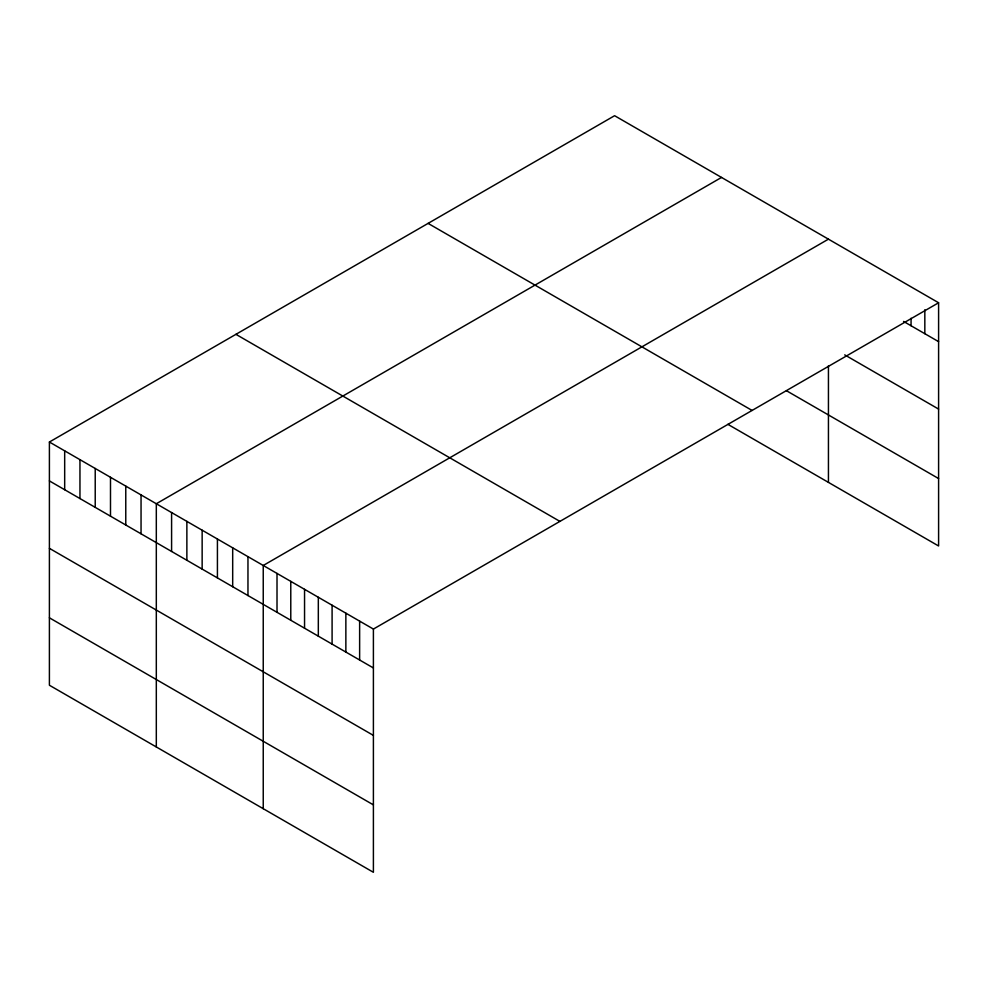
<?xml version="1.0" encoding="UTF-8"?>
<svg xmlns="http://www.w3.org/2000/svg" width="988" height="988" viewBox="0 0 988 988"><rect width="100%" height="100%" fill="white"/><g stroke="black" fill="none" stroke-linecap="round" stroke-linejoin="round"><path stroke-width="1.48" d="M49.4 442.019L373.402 629.072L373.402 872.293L49.4 685.24L49.4 442.019L614.598 115.707L938.6 302.76L938.6 545.981L727.884 424.334M721.524 177.432L156.314 503.744L156.314 746.965M828.438 239.158L263.24 565.482L263.24 808.703M373.402 629.072L938.6 302.76M903.551 321.421L938.6 341.65M844.715 354.877L938.6 409.081M786.436 390.705L938.6 478.55M428.088 223.387L752.078 410.44M235.922 334.327L559.912 521.392M49.4 480.909L373.402 667.962M49.4 548.34L373.402 735.393M49.4 617.809L373.402 804.874M924.83 309.763L924.83 333.697M911.06 318.272L911.06 325.756M828.438 365.745L828.438 482.379M359.632 621.131L359.632 660.021M345.862 613.178L345.862 652.068M332.091 605.224L332.091 644.114M318.321 597.271L318.321 636.173M304.551 589.33L304.551 628.22M290.781 581.376L290.781 620.266M277.011 573.423L277.011 612.313M247.963 556.652L247.963 595.554M232.686 547.834L232.686 586.736M217.422 539.016L217.422 577.906M202.145 530.198L202.145 569.088M186.868 521.38L186.868 560.27M171.591 512.562L171.591 551.452M141.049 494.926L141.049 533.816M125.772 486.108L125.772 524.999M110.495 477.29L110.495 516.181M95.219 468.473L95.219 507.363M79.954 459.655L79.954 498.545M64.677 450.837L64.677 489.727"/></g></svg>
